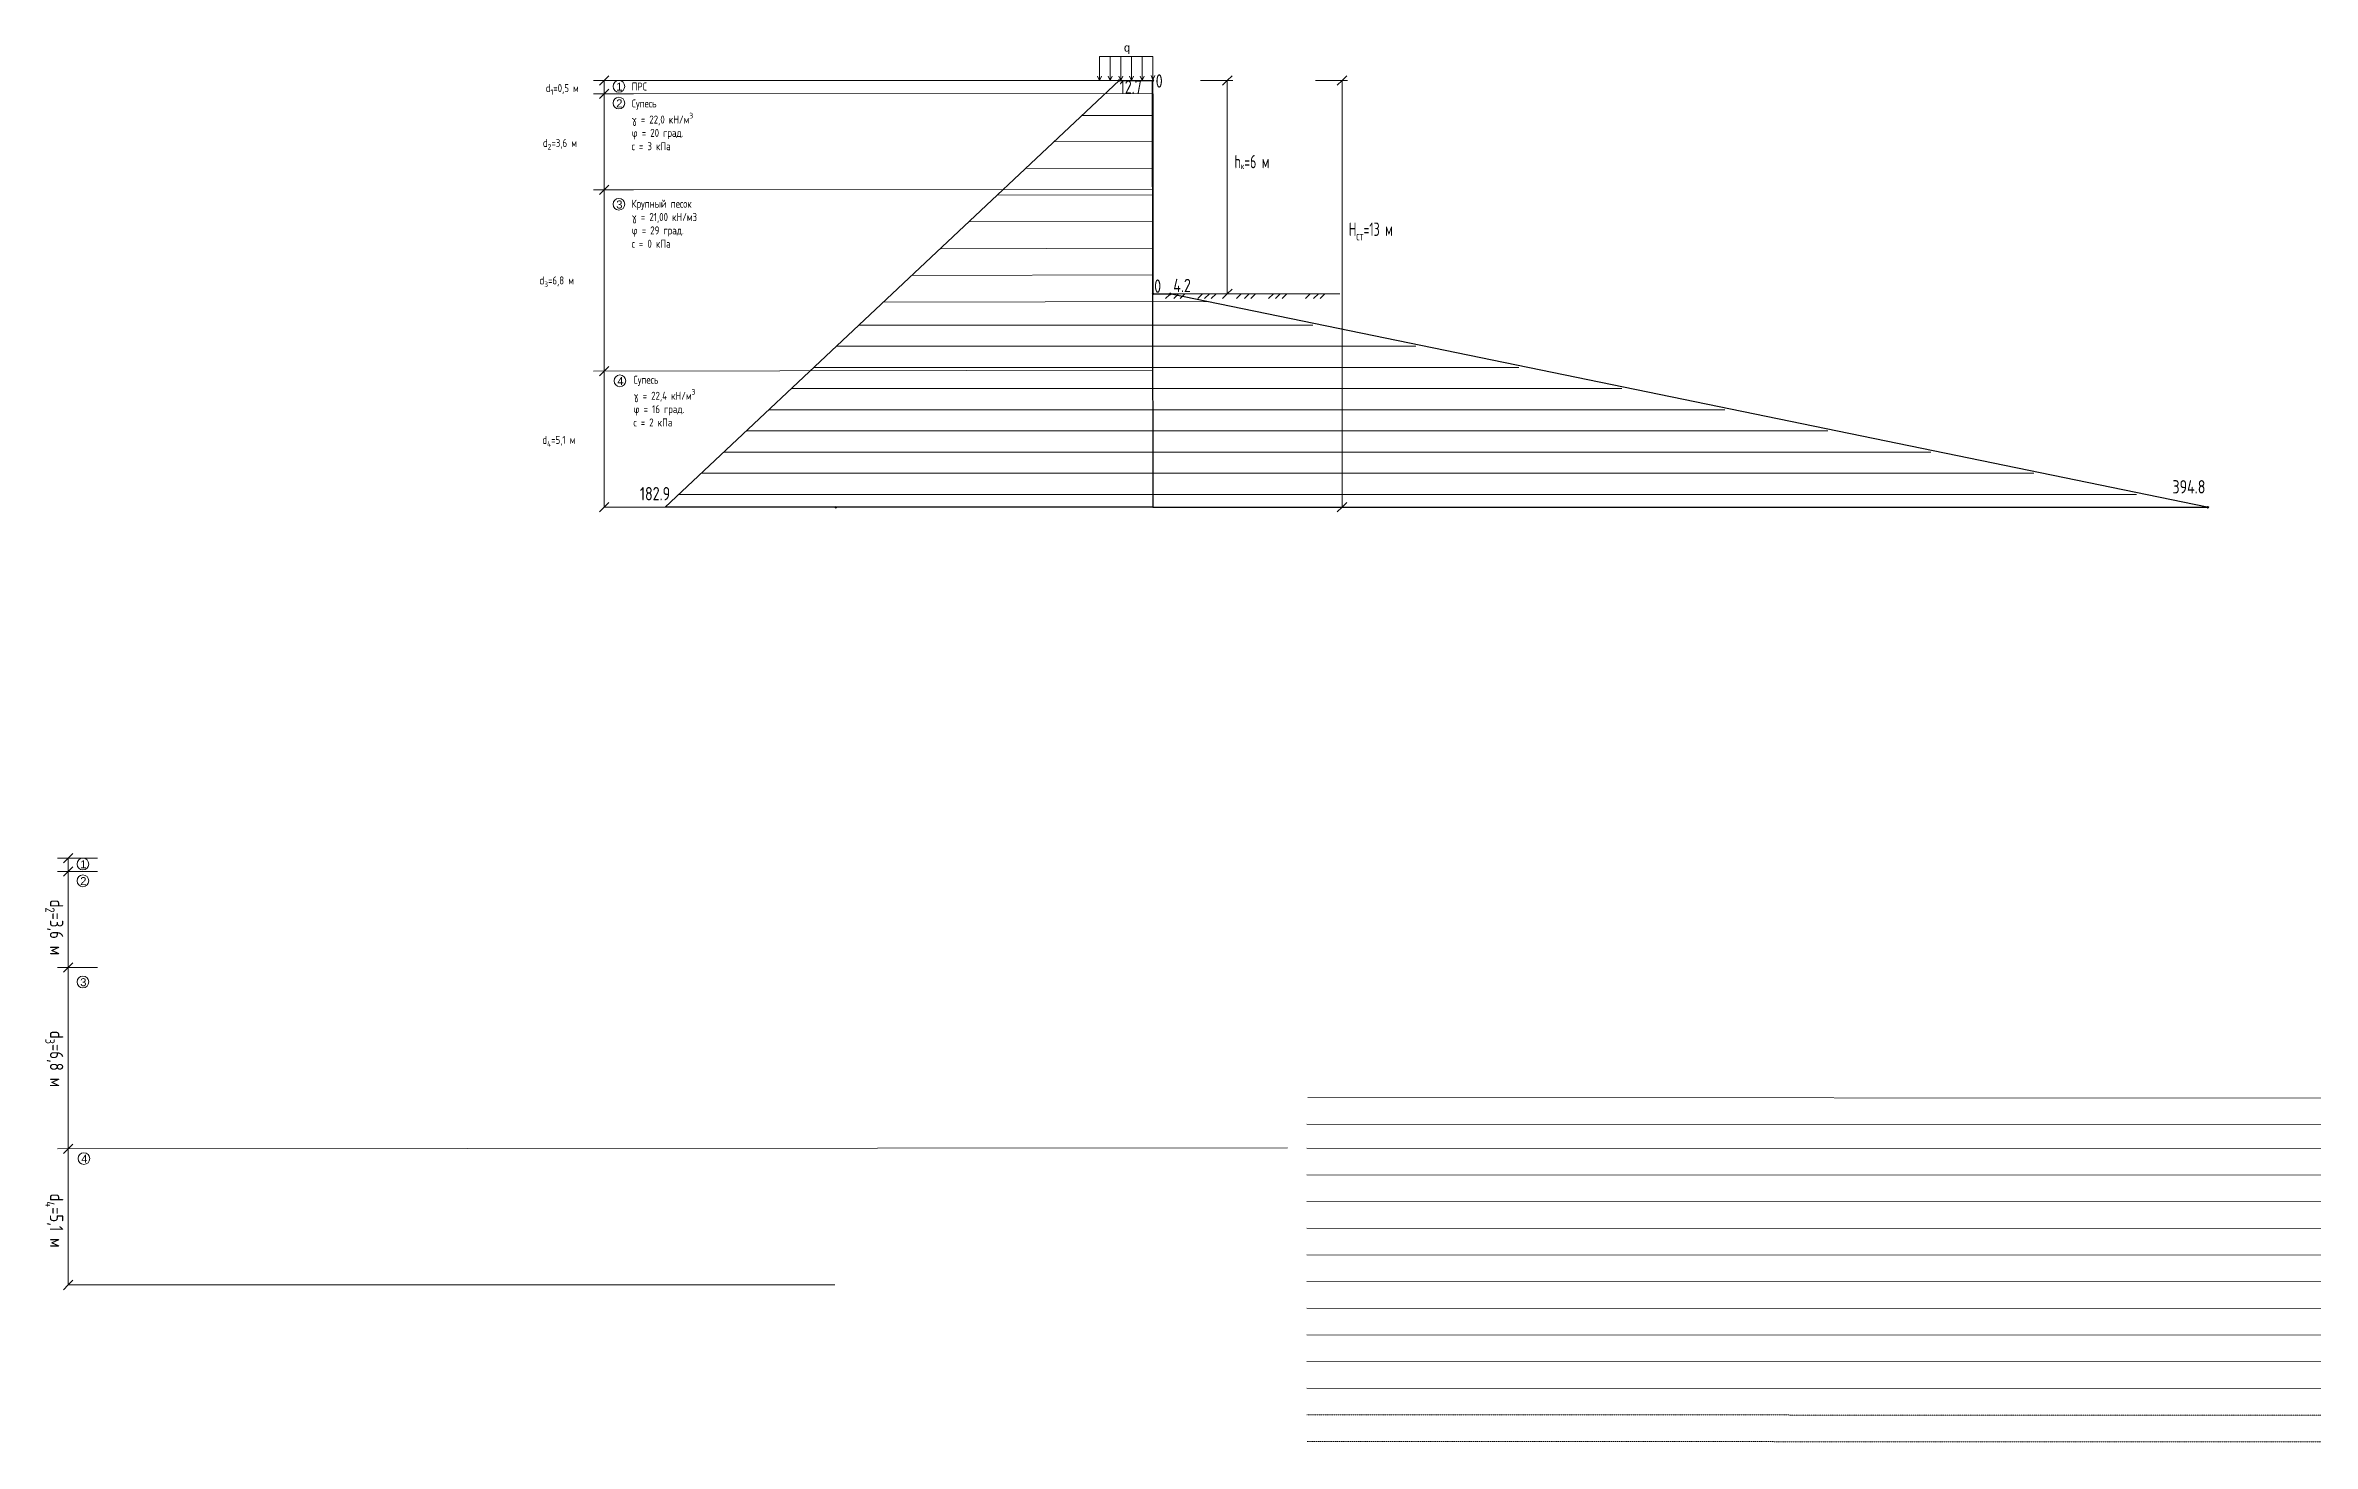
# Model space of a CAD drawing. Header units: millimetres. Extents: x -5592 to 31432, y -5488 to 8589.
# Drawn here: x -5592 to 2908, y -5388 to -146 of the extents above; entities that cross this region are included whole.
import ezdxf

# ---------------------------------------------------------------- set-up
doc = ezdxf.new("R2010")
doc.units = ezdxf.units.MM
doc.linetypes.add('JIS_02_0.7', pattern=[1.35, 0.75, -0.6])
doc.layers.get('0').update_dxf_attribs({"lineweight": 9})
doc.layers.add('размерность', color=50, linetype='JIS_02_0.7', lineweight=5)
doc.styles.add('GOST-2.304_Type-B_shrink', font='', dxfattribs={"width": 0.8})
doc.styles.get("Standard").update_dxf_attribs({"font": 'arial.ttf'})
doc.styles.get('GOST-2.304_Type-B_shrink').set_extended_font_data('GOST Common')

msp = doc.modelspace()

# ---------------------------------------------------------------- hatches: boundary and pattern name
h = msp.add_hatch(color=256)
h.dxf.hatch_style = 1
h.paths.add_polyline_path([(-1436.642, -1077.198), (-1439.642, -1077.198), (-1439.642, -1080.198, 0.41421356)])
h.paths.add_polyline_path([(-1439.642, -1074.198), (-1439.642, -1077.198), (-1436.642, -1077.198, 0.41421356)])
h.paths.add_polyline_path([(-1439.642, -1077.198), (-1439.642, -1074.198, 0.41421356), (-1442.642, -1077.198, 0.41421356), (-1439.642, -1080.198)])
h = msp.add_hatch(color=256)
h.dxf.hatch_style = 1
h.paths.add_polyline_path([(-1377.485, -1077.198, 1), (-1371.485, -1077.198, 1)])
h = msp.add_hatch(color=256)
h.dxf.hatch_style = 1
h.paths.add_polyline_path([(-2625.642, -1877.198), (-2628.642, -1877.198), (-2631.642, -1877.198, 1)])
h.paths.add_polyline_path([(-2626.937, -1874.729, 0.60460773), (-2631.642, -1877.198), (-2628.642, -1877.198)])
h.paths.add_polyline_path([(-2626.937, -1874.729), (-2628.642, -1877.198), (-2625.642, -1877.198, 0.24641055)])
h = msp.add_hatch(color=256)
h.dxf.hatch_style = 1
h.paths.add_polyline_path([(2518.358, -1877.198, 1), (2512.358, -1877.198, 1)])

# ---------------------------------------------------------------- linework, layer by layer
for p, q in [((-1639.642, -187.198), (-1639.642, -277.198)), ((-1639.642, -187.198), (-1439.642, -187.198)), ((-1599.642, -187.198), (-1599.642, -277.198)), ((-1559.642, -187.198), (-1559.642, -277.198)), ((-1519.642, -187.198), (-1519.642, -277.198)), ((-1479.642, -187.198), (-1479.642, -277.198)), ((-1439.642, -187.198), (-1439.642, -277.198)), ((-3537.033, -277.198), (-3386.719, -277.198)), ((-3537.033, -327.198), (-3386.719, -327.198)), ((-3514.45, -294.892), (-3496.719, -277.198)), ((-3514.45, -344.892), (-3496.719, -327.198)), ((-3496.719, -277.198), (-3478.988, -259.503)), ((-3496.719, -277.198), (-3496.719, -1877.198)), ((-3496.719, -327.198), (-3478.988, -309.503)), ((-1971.727, -277.198), (-3386.719, -277.198)), ((-1442.55, -326.206), (-3386.719, -327.198)), ((-3268.642, -1877.198), (-1566.642, -277.198)), ((-1439.642, -277.198), (-2139.642, -277.198)), ((-1639.642, -277.198), (-1647.017, -261.341)), ((-1639.642, -277.198), (-1632.267, -261.341)), ((-1599.642, -277.198), (-1607.017, -261.341)), ((-1599.642, -277.198), (-1592.267, -261.341)), ((-1559.642, -277.198), (-1567.017, -261.341)), ((-1559.642, -277.198), (-1552.267, -261.341)), ((-1519.642, -277.198), (-1527.017, -261.341)), ((-1519.642, -277.198), (-1512.267, -261.341)), ((-1479.642, -277.198), (-1487.017, -261.341)), ((-1479.642, -277.198), (-1472.267, -261.341)), ((-1439.642, -274.198), (-1447.017, -258.341)), ((-1439.642, -274.198), (-1432.267, -258.341)), ((-1439.642, -277.198), (-1439.642, -327.198)), ((-1439.642, -277.198), (-1439.642, -1077.198)), ((-1260.849, -277.198), (-1140.849, -277.198)), ((-1178.58, -294.892), (-1160.849, -277.198)), ((-1160.849, -277.198), (-1143.118, -259.503)), ((-1160.849, -277.198), (-1160.849, -1077.198)), ((-830.84, -277.198), (-710.84, -277.198)), ((-748.571, -294.892), (-730.84, -277.198)), ((-730.84, -277.198), (-713.109, -259.503)), ((-730.84, -277.198), (-730.84, -1877.198)), ((-3496.719, -687.198), (-3478.988, -669.503)), ((-3537.033, -687.198), (-3386.719, -687.198)), ((-3514.45, -704.892), (-3496.719, -687.198)), ((-1441.875, -686.204), (-3386.719, -687.198)), ((-1439.642, -1077.198), (-1377.485, -1077.198)), ((-1439.642, -1077.198), (-1374.485, -1077.198)), ((-1392.216, -1094.892), (-1376.608, -1079.317)), ((-1374.485, -1077.198), (2515.358, -1877.198)), ((-1371.485, -1077.198), (-739.642, -1077.198)), ((-1362.024, -1094.892), (-1344.293, -1077.198)), ((-1337.739, -1094.892), (-1320.008, -1077.198)), ((-1271.449, -1094.892), (-1253.718, -1077.198)), ((-1245.852, -1094.892), (-1228.121, -1077.198)), ((-1220.911, -1094.892), (-1203.18, -1077.198)), ((-1178.58, -1094.892), (-1160.849, -1077.198)), ((-1160.849, -1077.198), (-1143.118, -1059.503)), ((-1126.871, -1094.892), (-1109.14, -1077.198)), ((-1096.68, -1094.892), (-1078.949, -1077.198)), ((-1072.395, -1094.892), (-1054.664, -1077.198)), ((-1006.104, -1094.892), (-988.374, -1077.198)), ((-980.507, -1094.892), (-962.776, -1077.198)), ((-955.566, -1094.892), (-937.835, -1077.198)), ((-867.521, -1094.892), (-849.79, -1077.198)), ((-837.329, -1094.892), (-819.598, -1077.198)), ((-813.045, -1094.892), (-795.314, -1077.198)), ((-3496.719, -1367.198), (-3478.988, -1349.503)), ((-3537.033, -1367.198), (-1440.605, -1363.549)), ((-3514.45, -1384.892), (-3496.719, -1367.198)), ((-3496.719, -1877.198), (-3478.988, -1859.503)), ((-3496.719, -1877.198), (-3478.988, -1859.503)), ((-730.84, -1877.198), (-713.109, -1859.503)), ((-3514.45, -1894.892), (-3496.719, -1877.198)), ((-3514.45, -1894.892), (-3496.719, -1877.198)), ((-1442.55, -1876.396), (-3496.719, -1876.396)), ((-3004.949, -1877.198), (-2628.642, -1877.198)), ((-830.84, -1877.198), (-710.84, -1877.198)), ((-748.571, -1894.892), (-730.84, -1877.198)), ((-5546.575, -3192.735), (-5396.26, -3192.735)), ((-5523.991, -3210.429), (-5506.26, -3192.735)), ((-5506.26, -3192.735), (-5488.529, -3175.04)), ((-5506.26, -3192.735), (-5506.26, -4792.735)), ((-5506.26, -3242.735), (-5488.529, -3225.04)), ((-5546.575, -3242.735), (-5396.26, -3242.735)), ((-5523.991, -3260.429), (-5506.26, -3242.735)), ((-5546.575, -3602.735), (-5396.26, -3602.735)), ((-5523.991, -3620.429), (-5506.26, -3602.735)), ((-5506.26, -3602.735), (-5488.529, -3585.04)), ((-5546.575, -4282.735), (-935.337, -4279.086)), ((-5523.991, -4300.429), (-5506.26, -4282.735)), ((-5506.26, -4282.735), (-5488.529, -4265.04)), ((-5523.991, -4810.429), (-5506.26, -4792.735)), ((-5506.26, -4792.735), (-5488.529, -4775.04)), ((-2631.825, -4791.933), (-5506.26, -4791.933))]:
    msp.add_line(p, q)
at = {"lineweight": 30}
msp.add_line((-1442.642, -277.198), (-1439.642, -1877.198), dxfattribs=at)
at = {"color": 1, "lineweight": 30}
for p, q in [((-1439.642, -327.198), (-1439.642, -687.198)), ((-1439.642, -687.198), (-1439.642, -1077.198)), ((-1439.642, -1077.198), (-1377.485, -1077.198)), ((2512.419, -1876.594), (-1371.602, -1078.029)), ((-1439.642, -1877.198), (2512.358, -1877.198))]:
    msp.add_line(p, q, dxfattribs=at)
at = {"linetype": 'Continuous'}
for p, q in [((-1439.642, -408.152), (-1705.944, -408.152)), ((-1439.642, -505.936), (-1810.827, -506.749)), ((-1439.642, -606.306), (-1917.658, -607.178)), ((-1439.642, -706.306), (-2024.24, -707.372)), ((-1439.642, -806.306), (-2130.822, -807.567)), ((-1439.642, -906.307), (-2237.404, -907.762)), ((-1439.642, -1006.307), (-2343.986, -1007.956)), ((-1235.871, -1105.935), (-2450.568, -1108.151)), ((-747.126, -1273.617), (-2626.582, -1273.617)), ((-840.247, -1194.242), (-2542.147, -1194.242)), ((-454.187, -1273.617), (-747.126, -1273.617)), ((-747.126, -1352.992), (-2711.018, -1352.992)), ((-68.127, -1352.992), (-747.126, -1352.992)), ((-747.126, -1432.367), (-2795.453, -1432.367)), ((317.934, -1432.367), (-747.126, -1432.367)), ((-747.126, -1511.742), (-2879.888, -1511.742)), ((703.994, -1511.742), (-747.126, -1511.742)), ((-747.126, -1591.117), (-2964.323, -1591.117)), ((1090.054, -1591.117), (-747.126, -1591.117)), ((-747.126, -1670.492), (-3048.758, -1670.492)), ((1476.114, -1670.492), (-747.126, -1670.492)), ((-747.126, -1749.867), (-3133.193, -1749.867)), ((1862.174, -1749.867), (-747.126, -1749.867)), ((-747.126, -1829.242), (-3217.629, -1829.242)), ((2248.234, -1829.242), (-747.126, -1829.242))]:
    msp.add_line(p, q, dxfattribs=at)
at = {"color": 1, "lineweight": 30}
msp.add_lwpolyline([(-1439.642, -1877.198), (-3268.642, -1877.198), (-1566.642, -277.198), (-1439.642, -277.198)], dxfattribs=at)
for centre, radius in [((-3441.851, -299.198), 22), ((-1566.642, -277.198), 3), ((-1439.642, -277.198), 3), ((-3441.851, -362.027), 22), ((-3441.851, -741.121), 22), ((-1439.642, -1077.198), 3), ((-1374.485, -1077.198), 3), ((-3438.026, -1403.171), 22), ((-2628.642, -1877.198), 3), ((2515.358, -1877.198), 3), ((-5451.392, -3214.735), 22), ((-5451.392, -3277.564), 22), ((-5451.392, -3656.658), 22), ((-5447.567, -4318.708), 22)]:
    msp.add_circle(centre, radius)
at = {"layer": 'размерность', "linetype": 'ByBlock', "ltscale": 0.8}
for p, q in [((17843.333, -4097.558), (-858.551, -4090.468)), ((17843.333, -4197.558), (-862.23, -4189.404)), ((17843.333, -4287.558), (-862.23, -4279.404)), ((17843.333, -4387.558), (-862.23, -4379.404)), ((17843.333, -4487.558), (-862.23, -4479.404)), ((17843.333, -4587.558), (-862.23, -4579.404)), ((17843.333, -4687.558), (-862.23, -4679.404)), ((17843.333, -4787.558), (-862.23, -4779.404)), ((17843.333, -4887.558), (-862.23, -4879.404)), ((17843.333, -4987.558), (-862.23, -4979.404)), ((18931.141, -5087.558), (-862.23, -5079.404)), ((18983.204, -5187.558), (-862.23, -5179.404))]:
    msp.add_line(p, q, dxfattribs=at)
at = {"layer": 'размерность', "ltscale": 0.8}
for p, q in [((18964.61, -5287.558), (-862.23, -5279.404)), ((19136.913, -5387.558), (-862.23, -5379.404))]:
    msp.add_line(p, q, dxfattribs=at)

# ---------------------------------------------------------------- texts
at = {"char_height": 30, "attachment_point": 1}
for s, width, insert in [('q', 147.50897, (-1548.397, -138.999)), ('\\A1;{\\fGOST 2.304 type A|b0|i0|c204|p34;d\\H0.7x;\\S^ 1;\\H1.42857x;=0,5 м}', 207.19336, (-3715.904, -290.982)), ('1', 147.50897, (-3451.752, -285.264)), ('{\\fGOST 2.304 type A|b0|i0|c204|p34;ПРС}', 147.50897, (-3394.229, -284.878)), ('2', 147.50897, (-3451.752, -348.093)), ('\\A1;{\\fGOST 2.304 type A|b0|i0|c204|p34;Супесь \\Pγ = 22,0 кН/м\\H0.7x;\\S3^ ;\\H1.42857x;\\Pφ = 20 град.\\Pс = 3 кПа}', 423.90214, (-3394.229, -348.47)), ('\\A1;{\\fGOST 2.304 type A|b0|i0|c204|p34;d\\H0.7x;\\S^ 2;\\H1.42857x;=3,6 м}', 216.51654, (-3726.833, -496.463)), ('3', 147.50897, (-3451.752, -727.188)), ('{\\fGOST 2.304 type A|b0|i0|c204|p34;Крупный песок\\Pγ = 21,00 кН/м3\\Pφ = 29 град.\\Pс = 0 кПа}', 448.2878, (-3394.229, -724.207)), ('\\A1;{\\fGOST 2.304 type A|b0|i0|c204|p34;d\\H0.7x;\\S^ 3;\\H1.42857x;=6,8 м}', 238.09915, (-3739.738, -1011.742)), ('4', 147.50897, (-3447.927, -1389.238)), ('\\A1;{\\fGOST 2.304 type A|b0|i0|c204|p34;Супесь \\Pγ = 22,4 кН/м\\H0.7x;\\S3^ ;\\H1.42857x;\\Pφ = 16 град.\\Pс = 2 кПа}', 410.0249, (-3387.376, -1384.112)), ('\\A1;{\\fGOST 2.304 type A|b0|i0|c204|p34;d\\H0.7x;\\S^ 4;\\H1.42857x;=5,1 м}', 228.94581, (-3729.076, -1609.624)), ('1', 147.50897, (-5461.293, -3200.801)), ('2', 147.50897, (-5461.293, -3263.63)), ('3', 147.50897, (-5461.293, -3642.725)), ('4', 147.50897, (-5457.468, -4304.775))]:
    msp.add_mtext_dynamic_manual_height_columns(s, width=width, gutter_width=12.5, heights=[0], dxfattribs=dict(at, insert=insert))
at = {"char_height": 50, "width": 217.30993, "attachment_point": 1, "style": 'GOST-2.304_Type-B_shrink'}
for s, insert in [('0', (-1429.381, -254.191)), ('12.7', (-1564.426, -276.813))]:
    msp.add_mtext(s, dxfattribs=dict(at, insert=insert))
at = {"char_height": 50, "attachment_point": 1, "style": 'GOST-2.304_Type-B_shrink'}
for s, width, insert in [('\\A1;{\\fGOST 2.304 type A|b0|i0|c204|p34;h\\H0.46667x;\\S^ к;\\H2.14284x;=6 м}', 147.50897, (-1133.692, -556.408)), ('\\A1;{\\fGOST 2.304 type A|b0|i0|c204|p34;H\\H0.7x;\\S^ ст;\\H1.42857x;=13 м}', 217.30993, (-705.206, -809.918)), ('0', 75.86524, (-1435.119, -1023.07)), ('4.2', 75.86524, (-1363.472, -1020.809)), ('394.8', 75.86524, (2382.287, -1775.492)), ('182.9', 75.86524, (-3363.087, -1801.283))]:
    msp.add_mtext_dynamic_manual_height_columns(s, width=width, gutter_width=12.5, heights=[0], dxfattribs=dict(at, insert=insert))
at = {"char_height": 50, "attachment_point": 1, "rotation": 270}
for s, insert in [('\\A1;{\\fGOST 2.304 type A|b0|i0|c204|p34;d\\H0.7x;\\S^ 2;\\H1.42857x;=3,6 м}', (-5525.132, -3347.772)), ('\\A1;{\\fGOST 2.304 type A|b0|i0|c204|p34;d\\H0.7x;\\S^ 3;\\H1.42857x;=6,8 м}', (-5525.132, -3839.713)), ('\\A1;{\\fGOST 2.304 type A|b0|i0|c204|p34;d\\H0.7x;\\S^ 4;\\H1.42857x;=5,1 м}', (-5525.132, -4449.814))]:
    msp.add_mtext_dynamic_manual_height_columns(s, width=219.68339, gutter_width=12.5, heights=[0], dxfattribs=dict(at, insert=insert))

doc.saveas('drawing.dxf')
